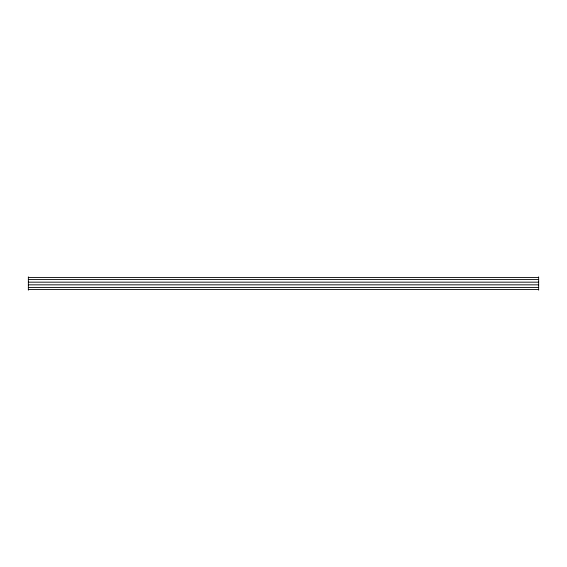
<?xml version="1.0" encoding="UTF-8"?>
<svg xmlns="http://www.w3.org/2000/svg" width="567" height="567" viewBox="0 0 567 567"><rect width="100%" height="100%" fill="white"/><g stroke="black" fill="none" stroke-linecap="round" stroke-linejoin="round"><path stroke-width="0.85" d="M28.35 277.568L538.65 277.568M28.35 279.517L538.65 279.517M28.35 282.168L538.65 282.168M28.35 284.832L538.65 284.832M28.35 287.483L538.65 287.483M28.35 289.432L538.65 289.432M538.65 276.852L538.65 290.148M28.35 276.852L28.35 290.148"/></g></svg>
